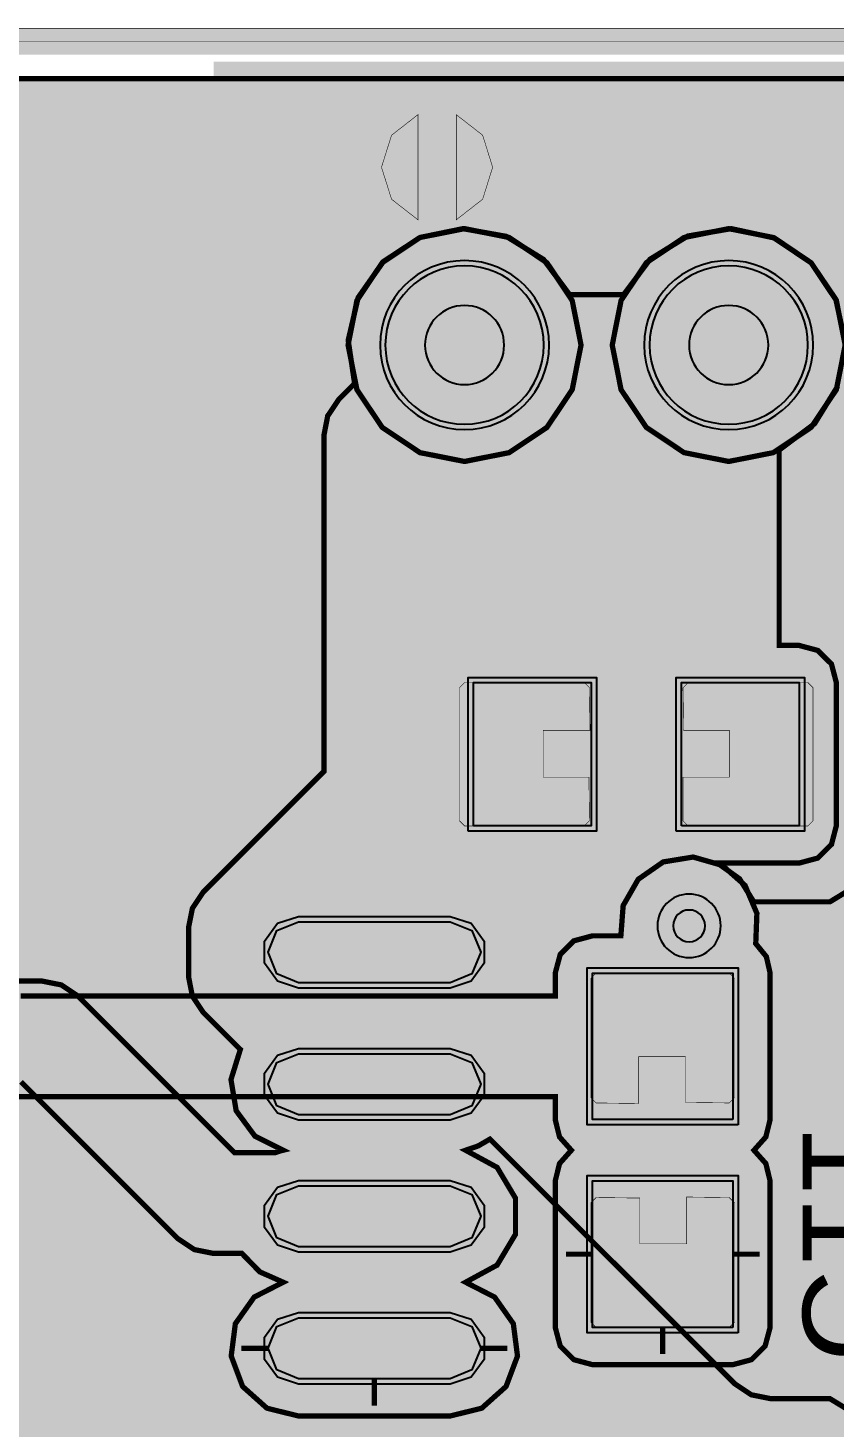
# Model space of a CAD drawing. Header units: millimetres. Extents: x 0 to 55.4, y 1.7 to 35.6.
# Drawn here: x 34.16 to 41.92, y 22.09 to 35.56 of the extents above; entities that cross this region are included whole.
import ezdxf
from ezdxf.enums import TextEntityAlignment as Align

# ---------------------------------------------------------------- set-up
doc = ezdxf.new("R2010")
doc.units = ezdxf.units.MM
doc.header["$MEASUREMENT"] = 0
for name, color, linetype, true_color in [('Board-Outline-Layer', 7, 'Continuous', 0xff00ff), ('Bottom-Layer', 7, 'Continuous', 0x0000ff), ('Bottom-Paste-Mask-Layer', 7, 'Continuous', 0x800000), ('Bottom-Silkscreen-Layer', 7, 'Continuous', 0x66cc33), ('Bottom-Solder-Mask-Layer', 7, 'Continuous', 0xaa00ff), ('Document-Layer', 7, 'Continuous', 0xffffff), ('Hole-Layer', 7, 'Continuous', 0x222222), ('Multi-Layer', 7, 'Continuous', 0xc0c0c0), ('Top-Layer', 7, 'Continuous', 0xff0000), ('Top-Paste-Mask-Layer', 7, 'Continuous', 0x808080), ('Top-Silkscreen-Layer', 7, 'Continuous', 0xffcc00), ('Top-Solder-Mask-Layer', 7, 'Continuous', 0x800080)]:
    doc.layers.add(name, color=color, linetype=linetype, true_color=true_color)
doc.styles.get("Standard").update_dxf_attribs({"font": 'arial.ttf'})

msp = doc.modelspace()

# ---------------------------------------------------------------- hatches: boundary and pattern name
at = {"layer": 'Bottom-Layer'}
for points in [[(54.887, 35.075), (54.887, 2.136), (0.485, 2.136), (0.485, 35.075)], [(37.234, 32.512), (37.319, 32.083), (37.562, 31.72), (37.925, 31.477), (38.354, 31.392), (38.783, 31.477), (39.146, 31.72), (39.389, 32.083), (39.474, 32.512), (39.389, 32.941), (39.146, 33.304), (38.783, 33.547), (38.354, 33.632), (37.925, 33.547), (37.562, 33.304), (37.319, 32.941)], [(39.774, 32.512), (39.859, 32.083), (40.102, 31.72), (40.465, 31.477), (40.894, 31.392), (41.323, 31.477), (41.686, 31.72), (41.929, 32.083), (42.014, 32.512), (41.929, 32.941), (41.686, 33.304), (41.323, 33.547), (40.894, 33.632), (40.465, 33.547), (40.102, 33.304), (39.859, 32.941)], [(37.592, 32.512, 1), (39.116, 32.512, 1)], [(40.132, 32.512, 1), (41.656, 32.512, 1)], [(9.375, 9.723), (8.935, 9.793), (8.501, 9.693), (8.137, 9.436), (7.897, 9.061), (7.816, 8.623), (7.907, 8.187), (8.155, 7.817), (8.525, 7.569), (8.961, 7.478), (9.399, 7.559), (9.774, 7.799), (10.031, 8.163), (10.131, 8.597), (10.061, 9.037), (19.215, 18.191), (19.409, 17.952), (19.69, 17.827), (19.997, 17.842), (20.264, 17.994), (23.94, 17.994), (24.126, 18.031), (24.283, 18.136), (25.743, 19.596), (25.848, 19.753), (25.885, 19.939), (25.885, 29.348), (26.084, 29.41), (26.253, 29.53), (26.377, 29.697), (26.443, 29.894), (29.893, 26.444), (30.003, 26.362), (30.132, 26.313), (30.044, 25.978), (30.082, 25.634), (30.239, 25.326), (30.496, 25.093), (30.818, 24.967), (31.164, 24.964), (31.489, 25.084), (31.75, 25.312), (31.872, 25.185), (32.015, 25.082), (32.015, 15.556), (26.139, 9.68), (25.844, 9.599), (25.617, 9.395), (25.506, 9.112), (25.533, 8.808), (25.693, 8.548), (25.953, 8.388), (26.257, 8.361), (26.54, 8.472), (26.744, 8.699), (26.825, 8.994), (32.843, 15.012), (32.948, 15.169), (32.985, 15.355), (32.985, 25.082), (33.232, 25.29), (33.396, 25.569), (33.543, 25.422), (33.701, 25.317), (33.886, 25.28), (39.226, 25.28), (39.226, 25.06), (39.267, 24.893), (39.381, 24.765), (39.267, 24.637), (39.226, 24.47), (39.226, 23.06), (39.274, 22.881), (39.405, 22.75), (39.584, 22.702), (40.934, 22.702), (41.113, 22.75), (41.244, 22.881), (41.292, 23.06), (41.292, 24.47), (41.251, 24.637), (41.137, 24.765), (41.251, 24.893), (41.292, 25.06), (41.292, 26.47), (41.256, 26.628), (41.154, 26.753), (41.165, 27.044), (41.051, 27.313), (40.832, 27.506), (40.552, 27.586), (40.264, 27.539), (40.024, 27.372), (39.879, 27.119), (39.857, 26.828), (39.584, 26.828), (39.405, 26.78), (39.274, 26.649), (39.226, 26.47), (39.226, 26.25), (34.087, 26.25), (33.207, 27.13), (33.05, 27.235), (32.864, 27.272), (30.437, 27.272), (26.632, 31.077), (26.475, 31.182), (26.289, 31.219), (25.019, 31.219), (24.833, 31.182), (24.676, 31.077), (21.66, 28.061), (21.555, 27.904), (21.518, 27.718), (21.518, 23.623), (21.298, 23.623), (21.119, 23.575), (20.988, 23.444), (20.94, 23.265), (20.94, 22.213), (20.929, 22.202), (20.391, 22.202), (20.126, 22.353), (19.821, 22.37), (19.542, 22.248), (19.346, 22.014), (19.276, 21.717), (19.346, 21.42), (19.542, 21.186), (19.821, 21.064), (20.126, 21.081), (20.391, 21.232), (20.884, 21.232)], [(40.934, 25.06), (39.584, 25.06), (39.584, 26.47), (40.934, 26.47)], [(40.934, 23.06), (39.584, 23.06), (39.584, 24.47), (40.934, 24.47)]]:
    msp.add_hatch(color=256, dxfattribs=at).paths.add_polyline_path(points)
at = {"layer": 'Bottom-Paste-Mask-Layer'}
for points in [[(37.592, 32.512, 1), (39.116, 32.512, 1)], [(40.132, 32.512, 1), (41.656, 32.512, 1)], [(40.899, 26.47), (39.619, 26.47), (39.569, 26.42), (39.569, 25.27), (39.619, 25.22), (40.029, 25.215), (40.029, 25.665), (40.479, 25.665), (40.479, 25.225), (40.899, 25.22), (40.949, 25.27), (40.949, 26.42)], [(40.899, 26.47), (39.619, 26.47), (39.569, 26.42), (39.569, 25.27), (39.619, 25.22), (40.029, 25.215), (40.029, 25.665), (40.479, 25.665), (40.479, 25.225), (40.899, 25.22), (40.949, 25.27), (40.949, 26.42)], [(39.619, 23.06), (40.899, 23.06), (40.949, 23.11), (40.949, 24.26), (40.899, 24.31), (40.489, 24.315), (40.489, 23.865), (40.039, 23.865), (40.039, 24.305), (39.619, 24.31), (39.569, 24.26), (39.569, 23.11)], [(39.619, 23.06), (40.899, 23.06), (40.949, 23.11), (40.949, 24.26), (40.899, 24.31), (40.489, 24.315), (40.489, 23.865), (40.039, 23.865), (40.039, 24.305), (39.619, 24.31), (39.569, 24.26), (39.569, 23.11)]]:
    msp.add_hatch(color=256, dxfattribs=at).paths.add_polyline_path(points)
at = {"layer": 'Bottom-Solder-Mask-Layer'}
for points in [[(37.541, 32.512, 1), (39.167, 32.512, 1)], [(40.081, 32.512, 1), (41.707, 32.512, 1)], [(40.985, 25.009), (39.533, 25.009), (39.533, 26.521), (40.985, 26.521)], [(40.985, 23.009), (39.533, 23.009), (39.533, 24.521), (40.985, 24.521)]]:
    msp.add_hatch(color=256, dxfattribs=at).paths.add_polyline_path(points)
at = {"layer": 'Document-Layer'}
for points in [[(37.906, 34.729), (37.652, 34.531), (37.555, 34.223), (37.652, 33.915), (37.906, 33.717)], [(37.906, 34.729), (37.652, 34.531), (37.555, 34.223), (37.652, 33.915), (37.906, 33.717)], [(38.274, 33.717), (38.528, 33.915), (38.624, 34.223), (38.528, 34.531), (38.274, 34.729)], [(38.274, 33.717), (38.528, 33.915), (38.624, 34.223), (38.528, 34.531), (38.274, 34.729)]]:
    msp.add_hatch(color=256, dxfattribs=at).paths.add_polyline_path(points)
at = {"layer": 'Hole-Layer'}
for points in [[(37.973, 32.512, 1), (38.735, 32.512, 1)], [(40.513, 32.512, 1), (41.275, 32.512, 1)]]:
    msp.add_hatch(color=256, dxfattribs=at).paths.add_polyline_path(points)
at = {"layer": 'Multi-Layer'}
for points in [[(37.592, 32.512, 1), (39.116, 32.512, 1)], [(37.592, 32.512, 1), (39.116, 32.512, 1)], [(37.592, 32.512, 1), (39.116, 32.512, 1)], [(40.132, 32.512, 1), (41.656, 32.512, 1)], [(40.132, 32.512, 1), (41.656, 32.512, 1)], [(40.132, 32.512, 1), (41.656, 32.512, 1)]]:
    msp.add_hatch(color=256, dxfattribs=at).paths.add_polyline_path(points)
at = {"layer": 'Top-Layer'}
for points in [[(54.887, 35.075), (54.887, 2.136), (0.485, 2.136), (0.485, 35.075)], [(17.337, 15.902), (17.337, 14.338), (17.374, 14.152), (17.479, 13.995), (17.642, 13.832), (17.8, 13.726), (17.986, 13.69), (19.549, 13.69), (21.571, 11.668), (21.571, 10.742), (21.619, 10.562), (21.75, 10.431), (21.929, 10.383), (22.01, 10.383), (22.01, 9.555), (21.837, 9.503), (21.711, 9.373), (21.666, 9.198), (21.666, 9.121), (20.526, 9.121), (20.267, 9.48), (19.892, 9.716), (19.456, 9.794), (19.022, 9.702), (18.655, 9.455), (18.408, 9.088), (18.316, 8.654), (18.394, 8.218), (18.63, 7.843), (18.989, 7.584), (18.989, 6.005), (18.63, 5.746), (18.394, 5.371), (18.316, 4.935), (18.408, 4.501), (18.655, 4.134), (19.022, 3.887), (19.456, 3.795), (19.892, 3.873), (20.267, 4.109), (20.526, 4.468), (21.178, 4.468), (21.178, 4.278), (21.226, 4.099), (21.357, 3.968), (21.536, 3.92), (22.946, 3.92), (23.113, 3.961), (23.241, 4.075), (23.369, 3.961), (23.536, 3.92), (24.946, 3.92), (25.125, 3.968), (25.256, 4.099), (25.304, 4.278), (25.304, 5.628), (25.256, 5.807), (25.125, 5.938), (24.946, 5.986), (23.536, 5.986), (23.369, 5.945), (23.241, 5.831), (23.113, 5.945), (22.946, 5.986), (21.536, 5.986), (21.357, 5.938), (21.226, 5.807), (21.178, 5.628), (21.178, 5.438), (20.526, 5.438), (20.293, 5.772), (19.959, 6.005), (19.959, 7.584), (20.293, 7.817), (20.526, 8.151), (21.666, 8.151), (21.666, 7.821), (21.714, 7.641), (21.845, 7.51), (22.024, 7.462), (23.156, 7.462), (23.335, 7.51), (23.466, 7.641), (23.514, 7.821), (23.514, 9.198), (23.466, 9.377), (23.335, 9.508), (23.156, 9.556), (22.98, 9.556), (22.98, 10.383), (23.061, 10.383), (23.24, 10.431), (23.371, 10.562), (23.419, 10.742), (23.419, 12.119), (23.371, 12.298), (23.24, 12.429), (23.061, 12.477), (22.134, 12.477), (20.516, 14.096), (21.234, 14.096), (21.413, 14.143), (21.544, 14.275), (21.592, 14.454), (21.592, 14.657), (22.175, 14.657), (22.175, 14.396), (22.223, 14.217), (22.354, 14.086), (22.533, 14.038), (23.666, 14.038), (23.743, 14.047), (23.817, 14.071), (23.858, 14), (23.911, 13.938), (24.01, 13.839), (24.01, 12.477), (23.929, 12.477), (23.75, 12.429), (23.619, 12.298), (23.571, 12.119), (23.571, 10.742), (23.619, 10.562), (23.75, 10.431), (23.929, 10.383), (25.061, 10.383), (25.24, 10.431), (25.371, 10.562), (25.419, 10.742), (25.419, 12.119), (25.371, 12.298), (25.24, 12.429), (25.061, 12.477), (24.98, 12.477), (24.98, 14.038), (25.666, 14.038), (25.845, 14.086), (25.976, 14.217), (26.024, 14.396), (26.024, 14.6), (26.545, 14.6), (26.545, 14.396), (26.593, 14.217), (26.724, 14.086), (26.903, 14.038), (27.793, 14.038), (27.841, 13.904), (27.925, 13.79), (28.447, 13.268), (28.581, 13.173), (28.739, 13.129), (29.228, 12.64), (29.385, 12.535), (29.571, 12.498), (30.909, 12.498), (30.909, 12.278), (30.956, 12.099), (31.088, 11.968), (31.267, 11.92), (32.617, 11.92), (32.861, 12.016), (32.974, 12.254), (34.597, 10.631), (34.597, 10.132), (34.645, 9.953), (34.776, 9.821), (34.955, 9.773), (36.088, 9.773), (36.156, 9.78), (36.222, 9.8), (36.252, 9.758), (36.286, 9.72), (36.901, 9.105), (37.059, 8.999), (37.244, 8.962), (40.406, 8.962), (41.093, 8.275), (41.093, 7.524), (41.13, 7.366), (41.232, 7.241), (41.232, 6.13), (41.125, 6.003), (41.086, 5.841), (41.086, 4.841), (41.134, 4.662), (41.265, 4.531), (41.444, 4.483), (42.244, 4.483), (42.423, 4.531), (42.554, 4.662), (42.602, 4.841), (42.602, 5.841), (42.554, 6.02), (42.423, 6.151), (42.244, 6.199), (42.202, 6.199), (42.202, 7.241), (42.305, 7.366), (42.341, 7.524), (42.341, 8.561), (42.293, 8.74), (42.162, 8.872), (41.983, 8.92), (41.821, 8.92), (41.276, 9.464), (41.361, 9.583), (41.391, 9.727), (41.391, 9.76), (42.894, 9.76), (43.6, 9.054), (43.6, 7.382), (43.648, 7.203), (43.779, 7.072), (43.958, 7.024), (44.289, 7.024), (43.908, 6.703), (43.668, 6.266), (43.602, 5.773), (43.718, 5.288), (41.956, 3.526), (41.652, 3.526), (41.652, 3.541), (41.604, 3.72), (41.473, 3.851), (41.294, 3.899), (40.494, 3.899), (40.315, 3.851), (40.184, 3.72), (40.136, 3.541), (40.136, 2.541), (40.184, 2.362), (40.315, 2.231), (40.494, 2.183), (41.294, 2.183), (41.473, 2.231), (41.604, 2.362), (41.652, 2.541), (41.652, 2.556), (42.157, 2.556), (42.343, 2.593), (42.5, 2.698), (44.404, 4.602), (44.905, 4.485), (45.413, 4.562), (45.856, 4.823), (46.17, 5.23), (46.311, 5.724), (46.258, 6.236), (46.019, 6.691), (45.627, 7.024), (45.958, 7.024), (46.137, 7.072), (46.268, 7.203), (46.316, 7.382), (46.316, 9.382), (46.268, 9.561), (46.137, 9.692), (45.958, 9.74), (44.286, 9.74), (43.438, 10.588), (43.28, 10.694), (43.095, 10.731), (41.391, 10.731), (41.391, 10.764), (41.343, 10.943), (41.212, 11.074), (41.033, 11.122), (40.501, 11.122), (40.322, 11.074), (40.191, 10.943), (40.143, 10.764), (40.143, 9.933), (38.385, 9.933), (38.43, 10.028), (38.446, 10.132), (38.446, 11.509), (38.398, 11.688), (38.267, 11.819), (38.088, 11.867), (38.006, 11.867), (38.006, 12.883), (37.981, 13.039), (37.907, 13.177), (38.396, 13.177), (38.575, 13.225), (38.707, 13.356), (38.754, 13.536), (38.754, 13.739), (40.07, 13.739), (40.36, 13.449), (40.348, 13.018), (40.526, 12.625), (40.859, 12.351), (41.278, 12.25), (41.7, 12.343), (42.037, 12.612), (42.338, 12.362), (42.715, 12.253), (43.103, 12.303), (43.438, 12.505), (43.665, 12.825), (43.745, 13.208), (43.665, 13.591), (43.438, 13.911), (43.103, 14.113), (42.715, 14.163), (42.338, 14.055), (42.037, 13.804), (41.759, 14.042), (41.411, 14.158), (41.046, 14.135), (40.614, 14.567), (40.457, 14.672), (40.271, 14.709), (38.754, 14.709), (38.754, 14.913), (38.707, 15.092), (38.575, 15.223), (38.396, 15.271), (37.328, 15.271), (34.85, 17.749), (35.981, 17.749), (36.16, 17.797), (36.291, 17.928), (36.339, 18.107), (36.339, 19.517), (36.298, 19.684), (36.184, 19.812), (36.298, 19.94), (36.339, 20.107), (36.339, 21.517), (36.291, 21.696), (36.16, 21.827), (35.981, 21.875), (34.631, 21.875), (34.464, 21.834), (34.336, 21.719), (33.603, 21.719), (33.603, 21.923), (33.555, 22.102), (33.424, 22.233), (33.245, 22.281), (32.318, 22.281), (30.253, 24.346), (30.096, 24.451), (29.91, 24.488), (28.118, 24.488), (27.988, 24.58), (27.84, 24.638), (28.138, 24.807), (28.31, 25.102), (28.31, 25.444), (28.138, 25.739), (27.84, 25.908), (27.988, 25.966), (28.118, 26.058), (30.054, 26.058), (30.079, 25.643), (30.279, 25.277), (30.614, 25.031), (31.023, 24.95), (31.427, 25.05), (31.75, 25.312), (32.031, 25.072), (32.382, 24.957), (32.75, 24.983), (33.082, 25.146), (33.326, 25.423), (34.089, 25.423), (35.598, 23.914), (35.755, 23.809), (35.941, 23.772), (36.213, 23.772), (36.385, 23.595), (36.61, 23.495), (36.331, 23.352), (36.15, 23.096), (36.11, 22.785), (36.22, 22.492), (36.454, 22.283), (36.758, 22.208), (38.215, 22.208), (38.519, 22.283), (38.753, 22.492), (38.863, 22.785), (38.823, 23.096), (38.643, 23.352), (38.364, 23.495), (38.667, 23.66), (38.844, 23.957), (38.844, 24.303), (38.667, 24.6), (38.364, 24.765), (38.486, 24.807), (38.598, 24.872), (40.954, 22.517), (41.111, 22.412), (41.297, 22.375), (41.867, 22.375), (42.07, 22.251), (42.303, 22.208), (43.76, 22.208), (44.064, 22.283), (44.298, 22.492), (44.408, 22.785), (44.368, 23.096), (44.188, 23.352), (43.909, 23.495), (44.062, 23.552), (44.196, 23.645), (45.308, 23.645), (45.308, 23.421), (45.314, 23.358), (45.33, 23.298), (45.045, 23.012), (44.939, 22.855), (44.902, 22.669), (44.902, 21.305), (44.939, 21.12), (45.045, 20.962), (45.678, 20.329), (45.281, 20.496), (44.852, 20.531), (44.433, 20.43), (44.067, 20.202), (43.791, 19.872), (43.632, 19.471), (43.607, 19.041), (43.717, 18.625), (43.953, 18.264), (44.289, 17.995), (43.958, 17.995), (43.779, 17.947), (43.648, 17.816), (43.6, 17.637), (43.6, 15.637), (43.648, 15.458), (43.779, 15.327), (43.958, 15.279), (45.958, 15.279), (46.137, 15.327), (46.268, 15.458), (46.316, 15.637), (46.316, 16.278), (46.325, 16.286), (46.333, 16.294), (46.698, 16.659), (46.803, 16.816), (46.84, 17.002), (46.84, 20.338), (46.803, 20.523), (46.698, 20.681), (46.316, 21.063), (47.044, 21.063), (47.223, 21.111), (47.354, 21.242), (47.402, 21.421), (47.402, 21.502), (48.715, 21.502), (48.823, 21.14), (49.062, 20.849), (49.395, 20.672), (49.771, 20.637), (50.131, 20.751), (50.419, 20.994), (50.72, 20.744), (51.097, 20.635), (51.485, 20.685), (51.82, 20.887), (52.047, 21.207), (52.127, 21.59), (52.047, 21.973), (51.82, 22.293), (51.485, 22.495), (51.097, 22.545), (50.72, 22.437), (50.419, 22.186), (50.099, 22.446), (49.699, 22.548), (49.294, 22.472), (49.283, 22.472), (49.272, 22.472), (47.402, 22.472), (47.402, 22.553), (47.354, 22.732), (47.223, 22.863), (47.044, 22.911), (46.316, 22.911), (46.467, 23.063), (47.044, 23.063), (47.223, 23.111), (47.354, 23.242), (47.402, 23.421), (47.402, 24.553), (47.354, 24.732), (47.223, 24.863), (47.044, 24.911), (45.667, 24.911), (45.436, 24.828), (45.314, 24.615), (45.102, 24.615), (45.282, 24.82), (45.364, 25.081), (45.334, 25.352), (45.198, 25.589), (44.978, 25.75), (44.711, 25.809), (44.586, 25.866), (44.45, 25.885), (44.196, 25.885), (44.062, 25.978), (43.909, 26.035), (44.188, 26.178), (44.368, 26.434), (44.408, 26.745), (44.298, 27.038), (44.064, 27.247), (43.76, 27.322), (42.303, 27.322), (42.07, 27.279), (41.867, 27.155), (41.135, 27.155), (40.998, 27.377), (40.786, 27.528), (41.571, 27.528), (41.75, 27.576), (41.882, 27.707), (41.929, 27.887), (41.929, 29.264), (41.882, 29.443), (41.75, 29.574), (41.571, 29.622), (41.379, 29.622), (41.379, 31.502), (41.72, 31.756), (41.943, 32.118), (42.014, 32.537), (41.924, 32.952), (41.686, 33.304), (41.334, 33.542), (40.919, 33.632), (40.5, 33.561), (40.138, 33.338), (39.884, 32.997), (39.364, 32.997), (39.113, 33.336), (38.754, 33.558), (38.339, 33.632), (37.925, 33.547), (37.573, 33.315), (37.331, 32.969), (37.235, 32.558), (37.297, 32.141), (37.144, 31.988), (37.038, 31.83), (37.002, 31.645), (37.002, 28.41), (35.842, 27.25), (35.737, 27.093), (35.7, 26.907), (35.7, 26.433), (35.737, 26.247), (35.842, 26.09), (36.178, 25.754), (36.188, 25.744), (36.198, 25.735), (36.108, 25.445), (36.158, 25.145), (36.338, 24.901), (36.61, 24.765), (36.571, 24.755), (36.533, 24.742), (36.142, 24.742), (34.633, 26.251), (34.476, 26.356), (34.29, 26.393), (33.326, 26.393), (33.082, 26.67), (32.75, 26.833), (32.382, 26.859), (32.031, 26.744), (31.75, 26.504), (31.628, 26.631), (31.485, 26.734), (31.485, 29.485), (31.448, 29.671), (31.343, 29.828), (31.146, 30.025), (31.146, 30.647), (31.098, 30.826), (30.967, 30.957), (30.788, 31.005), (29.378, 31.005), (29.211, 30.964), (29.083, 30.85), (28.955, 30.964), (28.788, 31.005), (27.378, 31.005), (27.199, 30.957), (27.068, 30.826), (27.02, 30.647), (27.02, 29.297), (27.077, 29.103), (27.231, 28.971), (25.385, 27.125), (25.28, 26.968), (25.243, 26.782), (25.243, 23.764), (25.28, 23.579), (25.385, 23.421), (25.723, 23.084), (25.731, 23.075), (25.74, 23.067), (25.651, 22.779), (25.699, 22.482), (25.875, 22.238), (26.141, 22.098), (25.844, 21.929), (25.672, 21.634), (25.672, 21.292), (25.844, 20.997), (26.141, 20.828), (25.844, 20.659), (25.672, 20.364), (25.672, 20.022), (25.844, 19.727), (26.141, 19.558), (25.866, 19.41), (25.69, 19.151), (25.654, 18.841), (25.766, 18.549), (26.001, 18.342), (26.305, 18.267), (26.96, 18.267), (28.139, 17.089), (28.139, 16.116), (28.088, 16.128), (28.036, 16.131), (26.903, 16.131), (26.724, 16.083), (26.593, 15.952), (26.545, 15.773), (26.545, 15.57), (26.024, 15.57), (26.024, 15.773), (25.976, 15.952), (25.845, 16.083), (25.666, 16.131), (24.74, 16.131), (24.74, 18.963), (24.703, 19.149), (24.597, 19.307), (22.791, 21.113), (22.783, 21.121), (22.774, 21.129), (22.863, 21.417), (22.815, 21.714), (22.639, 21.958), (22.373, 22.098), (22.639, 22.238), (22.815, 22.482), (22.863, 22.779), (22.774, 23.067), (22.783, 23.075), (22.791, 23.084), (23.129, 23.421), (23.234, 23.579), (23.271, 23.764), (23.271, 24.242), (23.234, 24.427), (23.129, 24.585), (22.791, 24.923), (22.783, 24.931), (22.774, 24.939), (22.863, 25.227), (22.815, 25.524), (22.639, 25.768), (22.373, 25.908), (22.648, 26.056), (22.824, 26.315), (22.86, 26.625), (22.748, 26.917), (22.513, 27.124), (22.209, 27.199), (22.008, 27.199), (22.008, 27.926), (22.778, 28.696), (22.869, 28.822), (22.915, 28.971), (23.14, 28.971), (23.306, 29.012), (23.435, 29.126), (23.563, 29.012), (23.73, 28.971), (25.14, 28.971), (25.319, 29.019), (25.45, 29.15), (25.498, 29.329), (25.498, 29.408), (25.823, 29.342), (26.14, 29.441), (26.369, 29.682), (26.452, 30.004), (26.369, 30.325), (26.14, 30.566), (25.823, 30.666), (25.498, 30.6), (25.498, 30.679), (25.45, 30.858), (25.319, 30.989), (25.14, 31.037), (23.73, 31.037), (23.563, 30.996), (23.435, 30.882), (23.306, 30.996), (23.14, 31.037), (21.73, 31.037), (21.55, 30.989), (21.419, 30.858), (21.371, 30.679), (21.371, 29.329), (21.461, 29.092), (21.684, 28.974), (21.18, 28.47), (21.075, 28.313), (21.038, 28.127), (21.038, 27.199), (20.837, 27.199), (20.533, 27.124), (20.299, 26.917), (20.187, 26.625), (20.222, 26.315), (20.398, 26.056), (20.674, 25.908), (20.376, 25.739), (20.204, 25.444), (20.204, 25.102), (20.376, 24.807), (20.674, 24.638), (20.526, 24.58), (20.396, 24.488), (20.14, 24.488), (19.717, 24.911), (19.56, 25.016), (19.374, 25.053), (19.244, 25.053), (19.244, 25.134), (19.196, 25.314), (19.065, 25.445), (18.886, 25.493), (17.509, 25.493), (17.33, 25.445), (17.199, 25.314), (17.151, 25.134), (17.151, 24.567), (16.681, 24.567), (16.681, 24.756), (16.633, 24.936), (16.502, 25.067), (16.323, 25.115), (14.913, 25.115), (14.746, 25.073), (14.618, 24.96), (14.489, 25.073), (14.323, 25.115), (12.913, 25.115), (12.683, 25.031), (12.56, 24.821), (11.669, 24.821), (11.669, 25.01), (11.621, 25.19), (11.49, 25.321), (11.311, 25.369), (9.901, 25.369), (9.734, 25.327), (9.606, 25.214), (9.477, 25.327), (9.311, 25.369), (7.901, 25.369), (7.722, 25.321), (7.591, 25.19), (7.543, 25.01), (7.543, 24.809), (4.082, 24.809), (3.848, 25.174), (3.505, 25.438), (3.092, 25.57), (2.659, 25.554), (2.257, 25.392), (1.934, 25.103), (1.728, 24.722), (1.663, 24.293), (1.748, 23.868), (1.972, 23.497), (2.309, 23.225), (2.718, 23.082), (2.021, 23.082), (1.842, 23.034), (1.711, 22.903), (1.663, 22.724), (1.663, 20.924), (1.711, 20.745), (1.842, 20.614), (2.021, 20.566), (3.821, 20.566), (4, 20.614), (4.131, 20.745), (4.179, 20.924), (4.179, 22.724), (4.131, 22.903), (4, 23.034), (3.821, 23.082), (3.124, 23.082), (3.524, 23.219), (3.856, 23.481), (4.082, 23.839), (7.543, 23.839), (7.543, 23.66), (7.591, 23.481), (7.722, 23.35), (7.901, 23.302), (9.311, 23.302), (9.477, 23.343), (9.606, 23.457), (9.734, 23.343), (9.901, 23.302), (11.311, 23.302), (11.49, 23.35), (11.621, 23.481), (11.669, 23.66), (11.669, 23.85), (12.555, 23.85), (12.555, 23.406), (12.603, 23.227), (12.734, 23.096), (12.913, 23.048), (13.133, 23.048), (13.133, 22.254), (12.901, 22.139), (12.808, 21.898), (12.808, 20.521), (12.856, 20.341), (12.987, 20.21), (13.166, 20.162), (14.298, 20.162), (14.477, 20.21), (14.608, 20.341), (14.656, 20.521), (14.656, 21.898), (14.608, 22.077), (14.477, 22.208), (14.298, 22.256), (14.103, 22.256), (14.103, 23.048), (14.323, 23.048), (14.489, 23.089), (14.618, 23.203), (14.746, 23.089), (14.913, 23.048), (16.323, 23.048), (16.502, 23.096), (16.633, 23.227), (16.681, 23.406), (16.681, 23.596), (17.711, 23.596), (17.818, 23.608), (17.92, 23.644), (18.886, 23.644), (19.065, 23.692), (19.196, 23.823), (19.244, 24.002), (19.244, 24.012), (19.596, 23.66), (19.753, 23.555), (19.939, 23.518), (20.003, 23.518), (18.434, 21.948), (17.48, 21.948), (17.294, 21.911), (17.137, 21.806), (17.025, 21.694), (16.656, 21.694), (16.656, 21.898), (16.608, 22.077), (16.477, 22.208), (16.298, 22.256), (15.166, 22.256), (14.987, 22.208), (14.856, 22.077), (14.808, 21.898), (14.808, 20.521), (14.856, 20.341), (14.987, 20.21), (15.166, 20.162), (16.298, 20.162), (16.477, 20.21), (16.608, 20.341), (16.656, 20.521), (16.656, 20.724), (17.226, 20.724), (17.232, 20.724), (17.238, 20.724), (17.238, 19.774), (17.279, 19.607), (17.393, 19.479), (17.279, 19.35), (17.238, 19.184), (17.238, 17.774), (17.286, 17.595), (17.417, 17.464), (17.596, 17.416), (18.182, 17.416), (18.182, 16.428), (18.174, 16.437), (18.165, 16.446), (16.63, 17.981), (16.771, 18.249), (16.778, 18.552), (16.65, 18.826), (16.413, 19.014), (16.117, 19.078), (15.824, 19.004), (15.594, 18.807), (15.476, 18.528), (15.494, 18.226), (15.644, 17.963), (15.644, 17.796), (15.681, 17.61), (15.786, 17.453)], [(37.592, 32.512, 1), (39.116, 32.512, 1)], [(40.132, 32.512, 1), (41.656, 32.512, 1)], [(38.439, 27.887), (38.439, 29.264), (39.571, 29.264), (39.571, 27.887)], [(40.439, 27.887), (40.439, 29.264), (41.571, 29.264), (41.571, 27.887)], [(36.758, 26.376), (36.55, 26.462), (36.464, 26.67), (36.55, 26.878), (36.758, 26.964), (38.215, 26.964), (38.423, 26.878), (38.509, 26.67), (38.423, 26.462), (38.215, 26.376)], [(36.758, 25.106), (36.55, 25.192), (36.464, 25.4), (36.55, 25.608), (36.758, 25.694), (38.215, 25.694), (38.423, 25.608), (38.509, 25.4), (38.423, 25.192), (38.215, 25.106)], [(36.758, 23.836), (36.55, 23.922), (36.464, 24.13), (36.55, 24.338), (36.758, 24.424), (38.215, 24.424), (38.423, 24.338), (38.509, 24.13), (38.423, 23.922), (38.215, 23.836)], [(36.758, 22.566), (36.55, 22.652), (36.464, 22.86), (36.55, 23.068), (36.758, 23.154), (38.215, 23.154), (38.423, 23.068), (38.509, 22.86), (38.423, 22.652), (38.215, 22.566)]]:
    msp.add_hatch(color=256, dxfattribs=at).paths.add_polyline_path(points)
at = {"layer": 'Top-Paste-Mask-Layer'}
for points in [[(37.592, 32.512, 1), (39.116, 32.512, 1)], [(40.132, 32.512, 1), (41.656, 32.512, 1)], [(38.305, 27.935), (38.305, 29.215), (38.355, 29.265), (39.505, 29.265), (39.555, 29.215), (39.56, 28.805), (39.11, 28.805), (39.11, 28.355), (39.55, 28.355), (39.555, 27.935), (39.505, 27.885), (38.355, 27.885)], [(38.305, 27.935), (38.305, 29.215), (38.355, 29.265), (39.505, 29.265), (39.555, 29.215), (39.56, 28.805), (39.11, 28.805), (39.11, 28.355), (39.55, 28.355), (39.555, 27.935), (39.505, 27.885), (38.355, 27.885)], [(40.455, 27.935), (40.455, 28.355), (40.9, 28.355), (40.9, 28.805), (40.46, 28.805), (40.455, 29.215), (40.505, 29.265), (41.655, 29.265), (41.705, 29.215), (41.705, 27.935), (41.655, 27.885), (40.505, 27.885)], [(40.455, 27.935), (40.455, 28.355), (40.9, 28.355), (40.9, 28.805), (40.46, 28.805), (40.455, 29.215), (40.505, 29.265), (41.655, 29.265), (41.705, 29.215), (41.705, 27.935), (41.655, 27.885), (40.505, 27.885)], [(36.758, 26.376), (36.55, 26.462), (36.464, 26.67), (36.55, 26.878), (36.758, 26.964), (38.215, 26.964), (38.423, 26.878), (38.509, 26.67), (38.423, 26.462), (38.215, 26.376)], [(36.758, 25.106), (36.55, 25.192), (36.464, 25.4), (36.55, 25.608), (36.758, 25.694), (38.215, 25.694), (38.423, 25.608), (38.509, 25.4), (38.423, 25.192), (38.215, 25.106)], [(36.758, 23.836), (36.55, 23.922), (36.464, 24.13), (36.55, 24.338), (36.758, 24.424), (38.215, 24.424), (38.423, 24.338), (38.509, 24.13), (38.423, 23.922), (38.215, 23.836)], [(36.758, 22.566), (36.55, 22.652), (36.464, 22.86), (36.55, 23.068), (36.758, 23.154), (38.215, 23.154), (38.423, 23.068), (38.509, 22.86), (38.423, 22.652), (38.215, 22.566)]]:
    msp.add_hatch(color=256, dxfattribs=at).paths.add_polyline_path(points)
at = {"layer": 'Top-Solder-Mask-Layer'}
for points in [[(37.541, 32.512, 1), (39.167, 32.512, 1)], [(40.081, 32.512, 1), (41.707, 32.512, 1)], [(38.388, 27.836), (38.388, 29.314), (39.622, 29.314), (39.622, 27.836)], [(40.388, 27.836), (40.388, 29.314), (41.622, 29.314), (41.622, 27.836)], [(36.758, 26.325), (36.555, 26.391), (36.43, 26.564), (36.43, 26.777), (36.555, 26.949), (36.758, 27.015), (38.215, 27.015), (38.418, 26.949), (38.543, 26.777), (38.543, 26.564), (38.418, 26.391), (38.215, 26.325)], [(36.758, 25.055), (36.555, 25.121), (36.43, 25.293), (36.43, 25.507), (36.555, 25.679), (36.758, 25.745), (38.215, 25.745), (38.418, 25.679), (38.543, 25.507), (38.543, 25.293), (38.418, 25.121), (38.215, 25.055)], [(36.758, 23.785), (36.555, 23.851), (36.43, 24.023), (36.43, 24.237), (36.555, 24.409), (36.758, 24.475), (38.215, 24.475), (38.418, 24.409), (38.543, 24.237), (38.543, 24.023), (38.418, 23.851), (38.215, 23.785)], [(36.758, 22.515), (36.555, 22.581), (36.43, 22.753), (36.43, 22.967), (36.555, 23.139), (36.758, 23.205), (38.215, 23.205), (38.418, 23.139), (38.543, 22.967), (38.543, 22.753), (38.418, 22.581), (38.215, 22.515)]]:
    msp.add_hatch(color=256, dxfattribs=at).paths.add_polyline_path(points)

# ---------------------------------------------------------------- linework, layer by layer
at = {"layer": 'Board-Outline-Layer', "const_width": 0.254}
msp.add_lwpolyline([(0.127, 1.778), (0.127, 35.433), (55.245, 35.433), (55.245, 1.778)], close=True, dxfattribs=at)
at = {"layer": 'Bottom-Layer'}
for points, const_width in [([(0.127, 1.778), (0.127, 35.433), (55.245, 35.433), (55.245, 1.778)], 0.00508), ([(54.887, 35.075), (54.887, 2.136), (0.485, 2.136), (0.485, 35.075)], 0.0508), ([(37.234, 32.512), (37.319, 32.083), (37.562, 31.72), (37.925, 31.477), (38.354, 31.392), (38.783, 31.477), (39.146, 31.72), (39.389, 32.083), (39.474, 32.512), (39.389, 32.941), (39.146, 33.304), (38.783, 33.547), (38.354, 33.632), (37.925, 33.547), (37.562, 33.304), (37.319, 32.941)], 0.0508), ([(39.774, 32.512), (39.859, 32.083), (40.102, 31.72), (40.465, 31.477), (40.894, 31.392), (41.323, 31.477), (41.686, 31.72), (41.929, 32.083), (42.014, 32.512), (41.929, 32.941), (41.686, 33.304), (41.323, 33.547), (40.894, 33.632), (40.465, 33.547), (40.102, 33.304), (39.859, 32.941)], 0.0508)]:
    msp.add_lwpolyline(points, close=True, dxfattribs=dict(at, const_width=const_width))
for points in [[(37.592, 32.512, 1), (39.116, 32.512, 1)], [(40.132, 32.512, 1), (41.656, 32.512, 1)]]:
    msp.add_lwpolyline(points, format="xyb", close=True, dxfattribs=at)
for points, const_width in [([(33.886, 25.28), (39.226, 25.28), (39.226, 25.06), (39.267, 24.893), (39.381, 24.765), (39.267, 24.637), (39.226, 24.47), (39.226, 23.06), (39.274, 22.881), (39.405, 22.75), (39.584, 22.702), (40.934, 22.702), (41.113, 22.75), (41.244, 22.881), (41.292, 23.06), (41.292, 24.47), (41.251, 24.637), (41.137, 24.765), (41.251, 24.893), (41.292, 25.06), (41.292, 26.47), (41.256, 26.628), (41.154, 26.753), (41.165, 27.044), (41.051, 27.313), (40.832, 27.506), (40.552, 27.586), (40.264, 27.539), (40.024, 27.372), (39.879, 27.119), (39.857, 26.828), (39.584, 26.828), (39.405, 26.78), (39.274, 26.649), (39.226, 26.47), (39.226, 26.25), (34.087, 26.25)], 0.0508), ([(40.513, 26.924), (40.513, 26.019)], 0.254), ([(40.513, 26.019), (40.259, 25.765)], 0.254), ([(40.259, 25.765), (33.886, 25.765)], 0.254), ([(39.587, 23.765), (39.328, 23.765)], 0.0508), ([(40.932, 23.765), (41.191, 23.765)], 0.0508), ([(40.259, 23.063), (40.259, 22.804)], 0.0508)]:
    msp.add_lwpolyline(points, dxfattribs=dict(at, const_width=const_width))
for points in [[(40.934, 25.06), (39.584, 25.06), (39.584, 26.47), (40.934, 26.47)], [(40.934, 23.06), (39.584, 23.06), (39.584, 24.47), (40.934, 24.47)]]:
    msp.add_lwpolyline(points, close=True, dxfattribs=at)
at = {"layer": 'Bottom-Paste-Mask-Layer'}
for points in [[(37.592, 32.512, 1), (39.116, 32.512, 1)], [(40.132, 32.512, 1), (41.656, 32.512, 1)]]:
    msp.add_lwpolyline(points, format="xyb", close=True, dxfattribs=at)
at = {"layer": 'Bottom-Paste-Mask-Layer', "const_width": 0.00508}
for points in [[(40.899, 26.47), (39.619, 26.47), (39.569, 26.42), (39.569, 25.27), (39.619, 25.22), (40.029, 25.215), (40.029, 25.665), (40.479, 25.665), (40.479, 25.225), (40.899, 25.22), (40.949, 25.27), (40.949, 26.42)], [(40.899, 26.47), (39.619, 26.47), (39.569, 26.42), (39.569, 25.27), (39.619, 25.22), (40.029, 25.215), (40.029, 25.665), (40.479, 25.665), (40.479, 25.225), (40.899, 25.22), (40.949, 25.27), (40.949, 26.42)], [(39.619, 23.06), (40.899, 23.06), (40.949, 23.11), (40.949, 24.26), (40.899, 24.31), (40.489, 24.315), (40.489, 23.865), (40.039, 23.865), (40.039, 24.305), (39.619, 24.31), (39.569, 24.26), (39.569, 23.11)], [(39.619, 23.06), (40.899, 23.06), (40.949, 23.11), (40.949, 24.26), (40.899, 24.31), (40.489, 24.315), (40.489, 23.865), (40.039, 23.865), (40.039, 24.305), (39.619, 24.31), (39.569, 24.26), (39.569, 23.11)]]:
    msp.add_lwpolyline(points, close=True, dxfattribs=at)
at = {"layer": 'Bottom-Silkscreen-Layer', "const_width": 0.152}
for points in [[(39.355, 26.576, -0.414), (39.508, 26.729)], [(39.355, 26.576, -0.414), (39.508, 26.729)], [(41.01, 26.729, -0.414), (41.163, 26.576)], [(41.01, 26.729, -0.414), (41.163, 26.576)], [(39.355, 22.954, 0.414), (39.508, 22.801)], [(39.355, 22.954, 0.414), (39.508, 22.801)], [(41.01, 22.801, 0.414), (41.163, 22.954)], [(41.01, 22.801, 0.414), (41.163, 22.954)]]:
    msp.add_lwpolyline(points, format="xyb", dxfattribs=at)
for points in [[(39.508, 26.729), (41.01, 26.729)], [(39.508, 26.729), (41.01, 26.729)], [(39.355, 25.166), (39.355, 26.576)], [(39.355, 25.166), (39.355, 26.576)], [(41.163, 26.576), (41.163, 25.166)], [(41.163, 26.576), (41.163, 25.166)], [(39.355, 24.364), (39.355, 22.954)], [(39.355, 24.364), (39.355, 22.954)], [(41.163, 22.954), (41.163, 24.364)], [(41.163, 22.954), (41.163, 24.364)], [(39.508, 22.801), (41.01, 22.801)], [(39.508, 22.801), (41.01, 22.801)]]:
    msp.add_lwpolyline(points, dxfattribs=at)
at = {"layer": 'Bottom-Solder-Mask-Layer'}
for points in [[(37.541, 32.512, 1), (39.167, 32.512), (39.167, 32.512, 1), (37.541, 32.512)], [(40.081, 32.512, 1), (41.707, 32.512), (41.707, 32.512, 1), (40.081, 32.512)]]:
    msp.add_lwpolyline(points, format="xyb", dxfattribs=at)
for points in [[(40.985, 25.009), (39.533, 25.009), (39.533, 26.521), (40.985, 26.521)], [(40.985, 23.009), (39.533, 23.009), (39.533, 24.521), (40.985, 24.521)]]:
    msp.add_lwpolyline(points, close=True, dxfattribs=at)
at = {"layer": 'Document-Layer', "const_width": 0.00508}
for points in [[(37.906, 34.729), (37.652, 34.531), (37.555, 34.223), (37.652, 33.915), (37.906, 33.717)], [(37.906, 34.729), (37.652, 34.531), (37.555, 34.223), (37.652, 33.915), (37.906, 33.717)], [(38.274, 33.717), (38.528, 33.915), (38.624, 34.223), (38.528, 34.531), (38.274, 34.729)], [(38.274, 33.717), (38.528, 33.915), (38.624, 34.223), (38.528, 34.531), (38.274, 34.729)]]:
    msp.add_lwpolyline(points, close=True, dxfattribs=at)
at = {"layer": 'Document-Layer', "const_width": 0.3}
msp.add_lwpolyline([(36.709, 26.67, 1), (37.009, 26.67, 1)], format="xyb", close=True, dxfattribs=at)
msp.add_lwpolyline([(36.709, 26.67, 1), (37.009, 26.67, 1)], format="xyb", close=True, dxfattribs=at)
at = {"layer": 'Hole-Layer'}
for points in [[(37.973, 32.512, 1), (38.735, 32.512, 1)], [(40.513, 32.512, 1), (41.275, 32.512, 1)], [(40.361, 26.924, 1), (40.666, 26.924, 1)]]:
    msp.add_lwpolyline(points, format="xyb", close=True, dxfattribs=at)
at = {"layer": 'Multi-Layer'}
for points in [[(37.592, 32.512, 1), (39.116, 32.512, 1)], [(37.592, 32.512, 1), (39.116, 32.512, 1)], [(37.592, 32.512, 1), (39.116, 32.512, 1)], [(40.132, 32.512, 1), (41.656, 32.512, 1)], [(40.132, 32.512, 1), (41.656, 32.512, 1)], [(40.132, 32.512, 1), (41.656, 32.512, 1)], [(40.208, 26.924, 1), (40.818, 26.924, 1)]]:
    msp.add_lwpolyline(points, format="xyb", close=True, dxfattribs=at)
at = {"layer": 'Top-Layer'}
for points, const_width in [([(0.127, 1.905), (0.127, 35.56), (55.245, 35.56), (55.245, 1.905)], 0.00508), ([(0.127, 1.778), (0.127, 35.433), (55.245, 35.433), (55.245, 1.778)], 0.00508), ([(0.254, 1.778), (0.254, 35.433), (55.372, 35.433), (55.372, 1.778)], 0.00508), ([(54.887, 35.075), (54.887, 2.136), (0.485, 2.136), (0.485, 35.075)], 0.0508)]:
    msp.add_lwpolyline(points, close=True, dxfattribs=dict(at, const_width=const_width))
for points, const_width in [([(42.014, 32.537), (41.924, 32.952), (41.686, 33.304), (41.334, 33.542), (40.919, 33.632), (40.5, 33.561), (40.138, 33.338), (39.884, 32.997), (39.364, 32.997), (39.113, 33.336), (38.754, 33.558), (38.339, 33.632), (37.925, 33.547), (37.573, 33.315), (37.331, 32.969), (37.235, 32.558), (37.297, 32.141), (37.144, 31.988), (37.038, 31.83), (37.002, 31.645), (37.002, 28.41), (35.842, 27.25), (35.737, 27.093), (35.7, 26.907), (35.7, 26.433), (35.737, 26.247), (35.842, 26.09), (36.178, 25.754), (36.188, 25.744), (36.198, 25.735), (36.108, 25.445), (36.158, 25.145), (36.338, 24.901), (36.61, 24.765), (36.571, 24.755), (36.533, 24.742), (36.142, 24.742), (34.633, 26.251), (34.476, 26.356), (34.29, 26.393), (33.326, 26.393)], 0.0508), ([(37.487, 31.645), (38.354, 32.512)], 0.254), ([(38.354, 32.512), (40.894, 32.512)], 0.254), ([(40.894, 32.512), (40.894, 28.686)], 0.254), ([(42.07, 27.279), (41.867, 27.155), (41.135, 27.155), (40.998, 27.377), (40.786, 27.528), (41.571, 27.528), (41.75, 27.576), (41.882, 27.707), (41.929, 27.887), (41.929, 29.264), (41.882, 29.443), (41.75, 29.574), (41.571, 29.622), (41.379, 29.622), (41.379, 31.502), (41.72, 31.756), (41.943, 32.118)], 0.0508), ([(37.487, 28.209), (37.487, 31.645)], 0.254), ([(39.005, 28.188), (39.005, 28.575)], 0.254), ([(40.894, 28.686), (41.005, 28.575)], 0.254), ([(36.185, 26.907), (37.487, 28.209)], 0.254), ([(37.487, 26.67), (39.005, 28.188)], 0.254), ([(36.185, 26.433), (36.185, 26.907)], 0.254), ([(40.767, 26.67), (40.513, 26.924)], 0.254), ([(37.487, 26.67), (38.184, 25.973)], 0.254), ([(43.031, 26.67), (40.767, 26.67)], 0.254), ([(36.521, 26.097), (36.185, 26.433)], 0.254), ([(36.79, 26.097), (36.521, 26.097)], 0.254), ([(37.487, 25.4), (36.79, 26.097)], 0.254), ([(32.5, 25.908), (34.29, 25.908)], 0.254), ([(34.29, 25.908), (35.941, 24.257)], 0.254), ([(38.184, 25.973), (38.453, 25.973)], 0.254), ([(38.453, 25.973), (38.788, 25.637)], 0.254), ([(38.788, 25.637), (38.788, 25.369)], 0.254), ([(38.788, 25.369), (41.297, 22.86)], 0.254), ([(34.089, 25.423), (35.598, 23.914), (35.755, 23.809), (35.941, 23.772), (36.213, 23.772), (36.385, 23.595), (36.61, 23.495), (36.331, 23.352), (36.15, 23.096), (36.11, 22.785), (36.22, 22.492), (36.454, 22.283), (36.758, 22.208), (38.215, 22.208), (38.519, 22.283), (38.753, 22.492), (38.863, 22.785), (38.823, 23.096), (38.643, 23.352), (38.364, 23.495), (38.667, 23.66), (38.844, 23.957), (38.844, 24.303), (38.667, 24.6), (38.364, 24.765), (38.486, 24.807), (38.598, 24.872), (40.954, 22.517), (41.111, 22.412), (41.297, 22.375), (41.867, 22.375), (42.07, 22.251)], 0.0508), ([(35.941, 24.257), (37.36, 24.257)], 0.254), ([(37.36, 24.257), (37.487, 24.13)], 0.254), ([(41.297, 22.86), (43.031, 22.86)], 0.254), ([(36.467, 22.86), (36.208, 22.86)], 0.0508), ([(38.507, 22.86), (38.766, 22.86)], 0.0508), ([(37.487, 22.569), (37.487, 22.309)], 0.0508)]:
    msp.add_lwpolyline(points, dxfattribs=dict(at, const_width=const_width))
for points in [[(37.592, 32.512, 1), (39.116, 32.512, 1)], [(40.132, 32.512, 1), (41.656, 32.512, 1)]]:
    msp.add_lwpolyline(points, format="xyb", close=True, dxfattribs=at)
for points in [[(38.439, 27.887), (38.439, 29.264), (39.571, 29.264), (39.571, 27.887)], [(40.439, 27.887), (40.439, 29.264), (41.571, 29.264), (41.571, 27.887)], [(36.758, 26.376), (36.55, 26.462), (36.464, 26.67), (36.55, 26.878), (36.758, 26.964), (38.215, 26.964), (38.423, 26.878), (38.509, 26.67), (38.423, 26.462), (38.215, 26.376)], [(36.758, 25.106), (36.55, 25.192), (36.464, 25.4), (36.55, 25.608), (36.758, 25.694), (38.215, 25.694), (38.423, 25.608), (38.509, 25.4), (38.423, 25.192), (38.215, 25.106)], [(36.758, 23.836), (36.55, 23.922), (36.464, 24.13), (36.55, 24.338), (36.758, 24.424), (38.215, 24.424), (38.423, 24.338), (38.509, 24.13), (38.423, 23.922), (38.215, 23.836)], [(36.758, 22.566), (36.55, 22.652), (36.464, 22.86), (36.55, 23.068), (36.758, 23.154), (38.215, 23.154), (38.423, 23.068), (38.509, 22.86), (38.423, 22.652), (38.215, 22.566)]]:
    msp.add_lwpolyline(points, close=True, dxfattribs=at)
at = {"layer": 'Top-Paste-Mask-Layer'}
for points in [[(37.592, 32.512, 1), (39.116, 32.512, 1)], [(40.132, 32.512, 1), (41.656, 32.512, 1)]]:
    msp.add_lwpolyline(points, format="xyb", close=True, dxfattribs=at)
at = {"layer": 'Top-Paste-Mask-Layer', "const_width": 0.00508}
for points in [[(38.305, 27.935), (38.305, 29.215), (38.355, 29.265), (39.505, 29.265), (39.555, 29.215), (39.56, 28.805), (39.11, 28.805), (39.11, 28.355), (39.55, 28.355), (39.555, 27.935), (39.505, 27.885), (38.355, 27.885)], [(38.305, 27.935), (38.305, 29.215), (38.355, 29.265), (39.505, 29.265), (39.555, 29.215), (39.56, 28.805), (39.11, 28.805), (39.11, 28.355), (39.55, 28.355), (39.555, 27.935), (39.505, 27.885), (38.355, 27.885)], [(40.455, 27.935), (40.455, 28.355), (40.9, 28.355), (40.9, 28.805), (40.46, 28.805), (40.455, 29.215), (40.505, 29.265), (41.655, 29.265), (41.705, 29.215), (41.705, 27.935), (41.655, 27.885), (40.505, 27.885)], [(40.455, 27.935), (40.455, 28.355), (40.9, 28.355), (40.9, 28.805), (40.46, 28.805), (40.455, 29.215), (40.505, 29.265), (41.655, 29.265), (41.705, 29.215), (41.705, 27.935), (41.655, 27.885), (40.505, 27.885)]]:
    msp.add_lwpolyline(points, close=True, dxfattribs=at)
at = {"layer": 'Top-Paste-Mask-Layer'}
for points in [[(36.758, 26.376), (36.55, 26.462), (36.464, 26.67), (36.55, 26.878), (36.758, 26.964), (38.215, 26.964), (38.423, 26.878), (38.509, 26.67), (38.423, 26.462), (38.215, 26.376)], [(36.758, 25.106), (36.55, 25.192), (36.464, 25.4), (36.55, 25.608), (36.758, 25.694), (38.215, 25.694), (38.423, 25.608), (38.509, 25.4), (38.423, 25.192), (38.215, 25.106)], [(36.758, 23.836), (36.55, 23.922), (36.464, 24.13), (36.55, 24.338), (36.758, 24.424), (38.215, 24.424), (38.423, 24.338), (38.509, 24.13), (38.423, 23.922), (38.215, 23.836)], [(36.758, 22.566), (36.55, 22.652), (36.464, 22.86), (36.55, 23.068), (36.758, 23.154), (38.215, 23.154), (38.423, 23.068), (38.509, 22.86), (38.423, 22.652), (38.215, 22.566)]]:
    msp.add_lwpolyline(points, close=True, dxfattribs=at)
at = {"layer": 'Top-Silkscreen-Layer', "const_width": 0.254}
for points in [[(45.72, 29.778), (36.068, 29.778), (36.068, 35.112), (45.72, 35.112)], [(45.72, 29.778), (36.068, 29.778), (36.068, 35.112), (45.72, 35.112)], [(36.906, 29.932), (36.144, 29.932), (36.144, 30.132), (36.906, 30.132)], [(36.906, 29.932), (36.144, 29.932), (36.144, 30.132), (36.906, 30.132)]]:
    msp.add_lwpolyline(points, close=True, dxfattribs=at)
msp.add_lwpolyline([(38.09, 34.763, 0.995), (38.095, 33.683, 0.995), (38.1, 34.763)], format="xyb", dxfattribs=at)
msp.add_lwpolyline([(38.09, 34.763, 0.995), (38.095, 33.683, 0.995), (38.1, 34.763)], format="xyb", dxfattribs=at)
at = {"layer": 'Top-Silkscreen-Layer'}
for points, const_width in [([(38.09, 34.223), (38.09, 34.604)], 0.254), ([(38.09, 34.604), (38.09, 34.223)], 0.254), ([(38.09, 34.223), (38.09, 34.604)], 0.254), ([(38.09, 34.604), (38.09, 34.223)], 0.254), ([(38.09, 33.842), (38.09, 34.223)], 0.254), ([(38.09, 33.842), (38.09, 34.223)], 0.254), ([(38.244, 27.658), (38.244, 29.492)], 0.152), ([(38.244, 29.492), (39.529, 29.492)], 0.152), ([(38.244, 27.658), (38.244, 29.492)], 0.152), ([(38.244, 29.492), (39.529, 29.492)], 0.152), ([(41.766, 29.492), (40.481, 29.492)], 0.152), ([(41.766, 29.492), (40.481, 29.492)], 0.152), ([(41.766, 27.658), (41.766, 29.492)], 0.152), ([(41.766, 27.658), (41.766, 29.492)], 0.152), ([(39.529, 27.658), (38.244, 27.658)], 0.152), ([(39.529, 27.658), (38.244, 27.658)], 0.152), ([(40.481, 27.658), (41.766, 27.658)], 0.152), ([(40.481, 27.658), (41.766, 27.658)], 0.152), ([(38.738, 27.291), (41.78, 27.291)], 0.152), ([(38.738, 22.239), (38.738, 27.291)], 0.152), ([(38.738, 27.291), (41.78, 27.291)], 0.152), ([(38.738, 22.239), (38.738, 27.291)], 0.152), ([(41.78, 27.291), (41.78, 22.239)], 0.152), ([(41.78, 27.291), (41.78, 22.239)], 0.152), ([(41.78, 22.239), (38.738, 22.239)], 0.152), ([(41.78, 22.239), (38.738, 22.239)], 0.152)]:
    msp.add_lwpolyline(points, dxfattribs=dict(at, const_width=const_width))
at = {"layer": 'Top-Silkscreen-Layer', "const_width": 0.3}
for points in [[(37.337, 27.417, 1), (37.637, 27.417, 1)], [(37.337, 27.417, 1), (37.637, 27.417, 1)], [(39.34, 26.67, 1), (39.64, 26.67, 1)], [(39.34, 26.67, 1), (39.64, 26.67, 1)]]:
    msp.add_lwpolyline(points, format="xyb", close=True, dxfattribs=at)
at = {"layer": 'Top-Solder-Mask-Layer'}
for points in [[(37.541, 32.512, 1), (39.167, 32.512), (39.167, 32.512, 1), (37.541, 32.512)], [(40.081, 32.512, 1), (41.707, 32.512), (41.707, 32.512, 1), (40.081, 32.512)]]:
    msp.add_lwpolyline(points, format="xyb", dxfattribs=at)
for points in [[(38.388, 27.836), (38.388, 29.314), (39.622, 29.314), (39.622, 27.836)], [(40.388, 27.836), (40.388, 29.314), (41.622, 29.314), (41.622, 27.836)], [(36.758, 26.325), (36.555, 26.391), (36.43, 26.564), (36.43, 26.777), (36.555, 26.949), (36.758, 27.015), (38.215, 27.015), (38.418, 26.949), (38.543, 26.777), (38.543, 26.564), (38.418, 26.391), (38.215, 26.325)], [(36.758, 25.055), (36.555, 25.121), (36.43, 25.293), (36.43, 25.507), (36.555, 25.679), (36.758, 25.745), (38.215, 25.745), (38.418, 25.679), (38.543, 25.507), (38.543, 25.293), (38.418, 25.121), (38.215, 25.055)], [(36.758, 23.785), (36.555, 23.851), (36.43, 24.023), (36.43, 24.237), (36.555, 24.409), (36.758, 24.475), (38.215, 24.475), (38.418, 24.409), (38.543, 24.237), (38.543, 24.023), (38.418, 23.851), (38.215, 23.785)], [(36.758, 22.515), (36.555, 22.581), (36.43, 22.753), (36.43, 22.967), (36.555, 23.139), (36.758, 23.205), (38.215, 23.205), (38.418, 23.139), (38.543, 22.967), (38.543, 22.753), (38.418, 22.581), (38.215, 22.515)]]:
    msp.add_lwpolyline(points, close=True, dxfattribs=at)

# ---------------------------------------------------------------- texts
at = {"layer": 'Bottom-Silkscreen-Layer', "text_generation_flag": 2, "width": 1.1}
msp.add_text('C11', height=0.8001, rotation=270, dxfattribs=at).set_placement((41.366, 22.725), align=Align.BOTTOM_LEFT)

doc.saveas('drawing.dxf')
